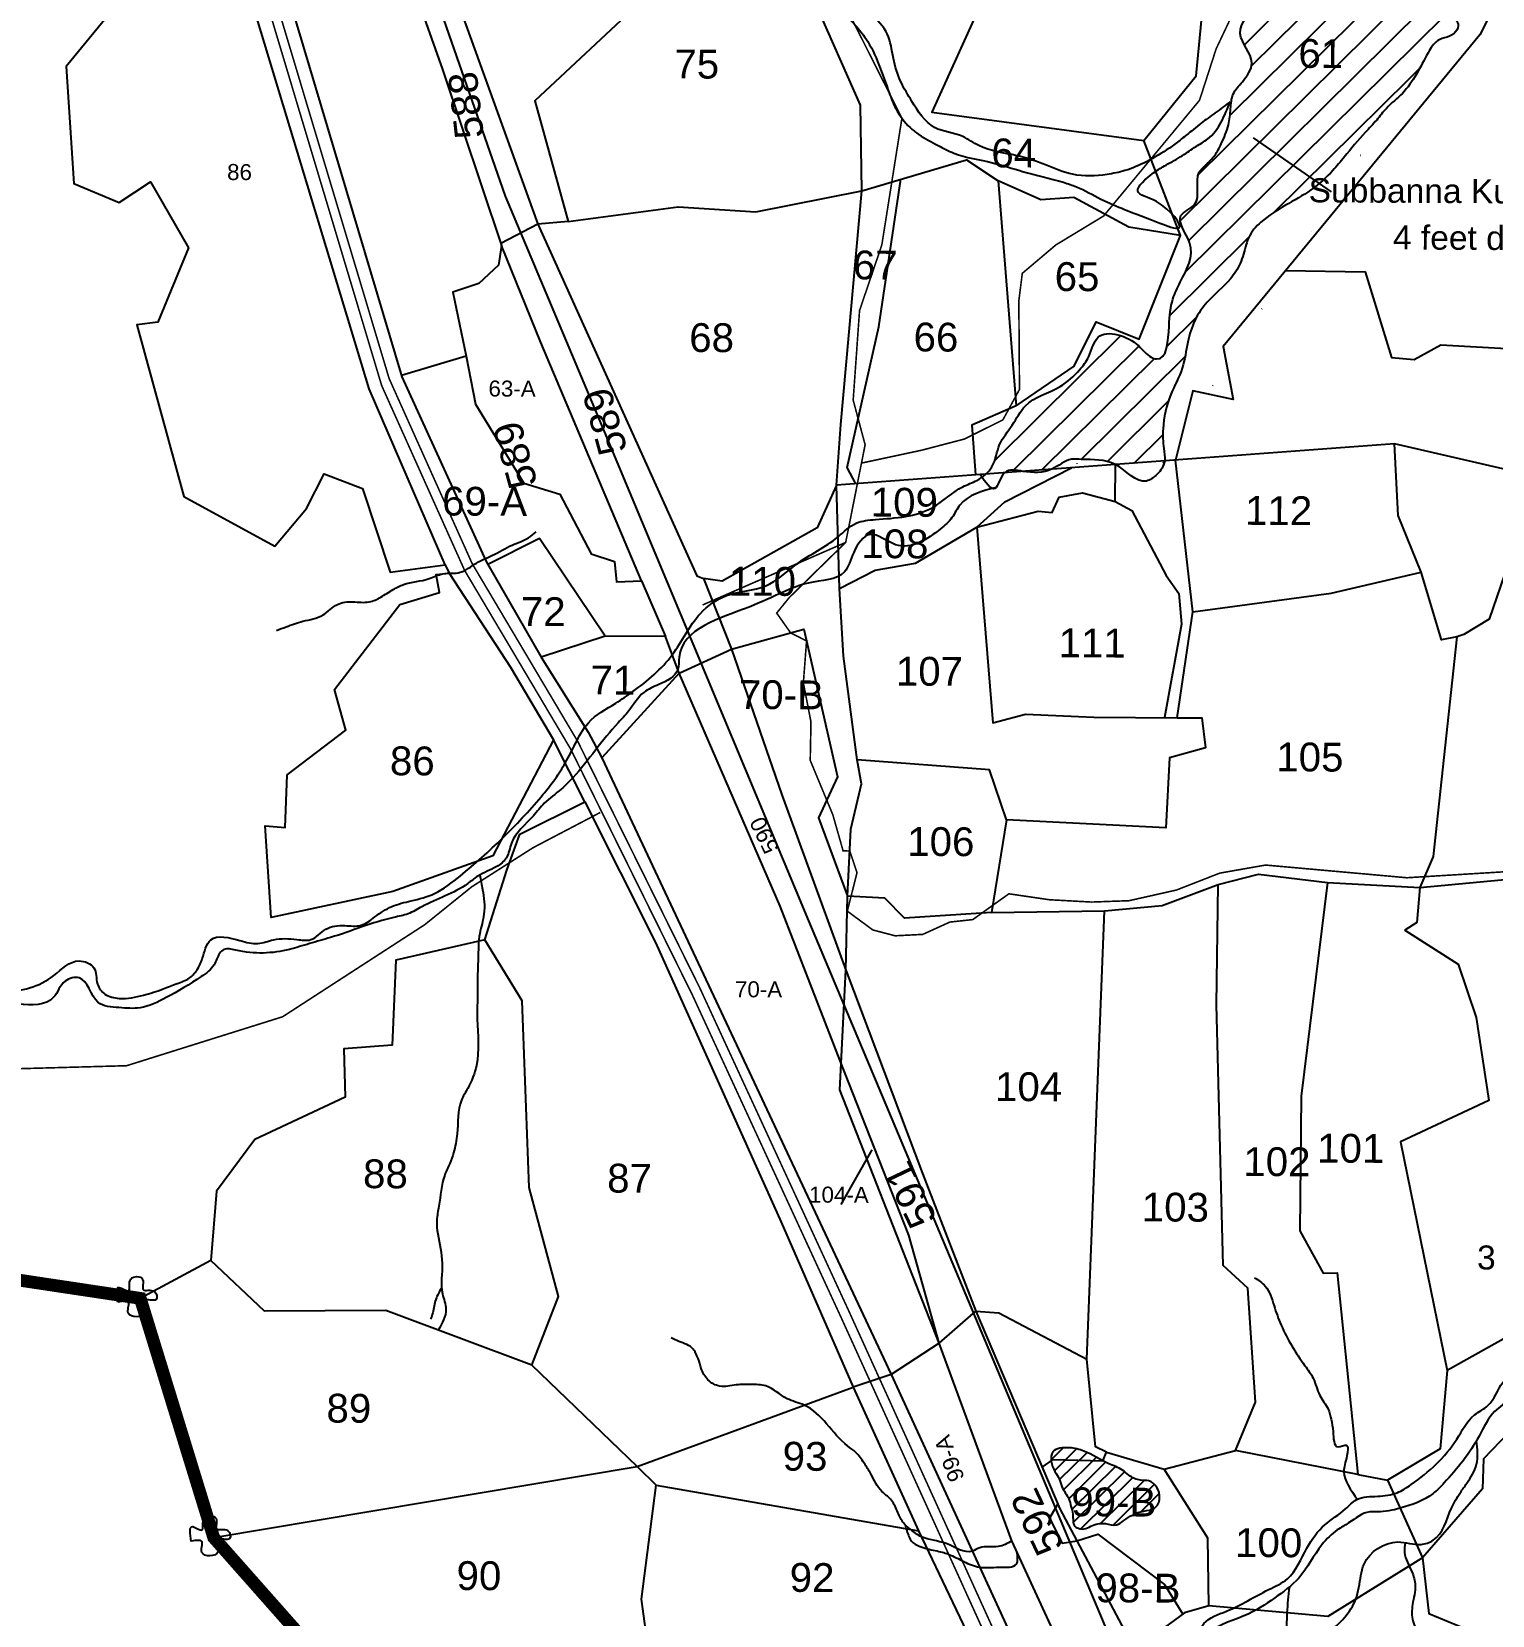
# Model space of a CAD drawing. Header units: feet. Extents: x 177753 to 186270, y 1578848 to 1588126.
# Drawn here: x 178521 to 179437, y 1584492 to 1585486 of the extents above; entities that cross this region are included whole.
import ezdxf
from ezdxf.enums import TextEntityAlignment as Align

# ---------------------------------------------------------------- set-up
doc = ezdxf.new("R2010")
doc.units = ezdxf.units.FT
doc.header["$LTSCALE"] = 15
doc.header["$MEASUREMENT"] = 0
doc.linetypes.add('HIDDEN2', pattern=[0.1875, 0.125, -0.0625])
for name, color, linetype in [('DIMENSION', 7, 'Continuous'), ('PLOT', 7, 'Continuous'), ('PLOT NO', 7, 'Continuous'), ('RAILWAY TRACK', 3, 'Continuous'), ('ROADS', 6, 'HIDDEN2'), ('TANKS-STREAM', 4, 'Continuous'), ('TEXT', 255, 'Continuous'), ('VILLAGE STONES', 240, 'Continuous')]:
    doc.layers.add(name, color=color, linetype=linetype)
doc.layers.add('VILLAGE BOUNDRY', color=5, linetype='HIDDEN2', lineweight=100)
doc.styles.get("Standard").update_dxf_attribs({"font": 'arial.ttf'})
doc.linetypes.add('TRACKS', pattern='A,0.15,[130,ltypeshp.shx,S=0.25,R=0,X=0,Y=0],0.15', length=0.3)

msp = doc.modelspace()

# ---------------------------------------------------------------- hatches: boundary and pattern name
at = {"layer": 'TANKS-STREAM', "lineweight": -2}
h = msp.add_hatch(dxfattribs=at)
h.set_pattern_fill('ANSI31', color=256, scale=100.4305020690505, angle=-0.315578513573805, style=0)
h.set_pattern_definition([(44.68442148642619, (-9532.345477348457, -5777.51938387864), (-8.827858870746647, 8.925644096475843), [])])
edge = h.paths.add_edge_path()
edge.add_spline(control_points=[(179332.0359350968, 1585532.721288641), (179326.3090231971, 1585537.89093378), (179313.042488872, 1585545.857509402), (179297.8122280755, 1585534.843768244), (179289.9986201061, 1585521.911816038), (179293.0108316957, 1585503.258769274), (179271.5605177242, 1585486.330816318), (179290.8915345124, 1585468.060605493), (179281.6051554695, 1585454.730816003), (179273.9025378982, 1585447.059428661), (179273.3016887501, 1585436.873600078), (179272.2324358732, 1585426.250165168), (179268.1582794567, 1585416.60817508), (179263.75686728, 1585407.984172409), (179258.5112620406, 1585402.632515978), (179249.089042064, 1585394.67050631), (179257.1227012397, 1585377.337415645), (179235.9794597908, 1585370.224557157), (179253.8911882249, 1585349.925102512), (179243.4908045265, 1585332.691739173), (179235.7146085323, 1585315.972787248), (179234.5531834621, 1585301.498139528), (179233.4355726968, 1585277.753132367), (179220.8584111283, 1585282.018377886), (179213.979229359, 1585293.007570695), (179189.1744320135, 1585301.22648859), (179185.5591291681, 1585282.071603064), (179177.5018704859, 1585271.82649821), (179164.8156921651, 1585260.02530205), (179144.9747843489, 1585255.315081383), (179136.8385797004, 1585238.31875355), (179126.9408103066, 1585227.222903003), (179125.7568562113, 1585214.720837507), (179121.2921702799, 1585209.367974492), (179119.8088892179, 1585208.003960433)], knot_values=[938.1886628120947, 938.1886628120947, 938.1886628120947, 938.1886628120947, 960.780877740048, 976.1600600382794, 988.6722296417377, 1004.453077288789, 1029.178562386837, 1048.876481954301, 1061.964279398323, 1071.686132267888, 1080.963110979081, 1090.975900325093, 1103.788699054621, 1111.85938223358, 1119.62986499328, 1126.292951630367, 1146.794900884274, 1157.572156035173, 1175.418501293757, 1200.894157716059, 1212.249909226865, 1229.392757099754, 1251.282505355592, 1254.838800855733, 1265.388143737127, 1291.284608570133, 1304.607577910974, 1314.755340583691, 1330.688676079127, 1355.624271762245, 1370.119626054394, 1384.689876027108, 1399.313651519868, 1405.231885924391, 1405.231885924391, 1405.231885924391, 1405.231885924391], degree=3, periodic=0)
edge.add_line((179119.8088892175, 1585208.003960432), (179131.4699803996, 1585208.867748136))
edge.add_spline(control_points=[(179131.4699803995, 1585208.867748136), (179134.2781498976, 1585211.415220611), (179138.7358612138, 1585210.385171023), (179142.9450932585, 1585209.717759616), (179142.945093259, 1585209.717759616)], knot_values=[1943.806019227565, 1943.806019227565, 1943.806019227565, 1943.806019227701, 1949.534633332543, 1955.263247437386, 1955.263247437386, 1955.263247437386, 1955.263247437386], degree=3, periodic=0)
edge.add_line((179142.9450932584, 1585209.717759616), (179161.0209663678, 1585211.056718096))
edge.add_spline(control_points=[(179161.0209663675, 1585211.056718096), (179165.2046418171, 1585213.014564376), (179170.7032080894, 1585218.108695991), (179184.8836487196, 1585216.587798072), (179194.3080529244, 1585217.608994196), (179201.030094753, 1585214.020368116)], knot_values=[1884.217443415065, 1884.217443415188, 1884.217443415188, 1884.217443415188, 1898.11898062404, 1904.133179185385, 1925.758318448262, 1925.758318448324, 1925.758318448324, 1925.758318448324], degree=3, periodic=0)
edge.add_line((179201.0300947526, 1585214.020368116), (179231.9004810694, 1585216.307071794))
edge.add_spline(control_points=[(179231.9004810694, 1585216.307071794), (179232.2630794314, 1585218.795768644), (179230.8059108644, 1585225.638442493), (179230.4107810746, 1585239.584377617), (179234.2771266531, 1585257.081703865), (179243.892860946, 1585273.703968532), (179245.8617421046, 1585290.237709509), (179250.1278621924, 1585304.706802912), (179259.6154772141, 1585318.264800024), (179271.8012155127, 1585327.599493336), (179280.0520929986, 1585340.246728447), (179282.1788013737, 1585349.578255375), (179285.2322080492, 1585358.954106565), (179297.7819723549, 1585372.966024006), (179319.38653283, 1585381.410169999), (179335.9962363309, 1585396.565481642), (179346.5157951686, 1585409.349740476), (179355.4292045322, 1585420.106993242), (179364.8461273647, 1585429.757481211), (179371.5209007443, 1585438.903593068), (179386.0775639942, 1585449.827067368), (179393.3927810157, 1585466.182327222), (179402.7932621234, 1585482.053707145), (179413.7970252563, 1585482.184131911), (179417.3187591297, 1585491.720282537), (179412.9527248362, 1585494.469050824), (179410.5675621931, 1585495.508549032)], knot_values=[1493.840635691945, 1493.840635691945, 1493.840635691945, 1493.840635692273, 1501.575845989373, 1513.865190125176, 1535.797732111775, 1553.895997752539, 1570.445652127328, 1584.987411129894, 1598.540597317977, 1619.055226503846, 1630.439350565905, 1642.751894211327, 1647.461936594705, 1659.747371544203, 1696.9459402559, 1715.266379603577, 1726.208435137146, 1746.41976015466, 1756.96805723135, 1766.437676152765, 1780.119014352568, 1810.193934038876, 1819.86678709863, 1832.143161835419, 1837.598412664152, 1844.791401210502, 1844.791401211408, 1844.791401211408, 1844.791401211408], degree=3, periodic=0)
edge.add_line((179410.5675621927, 1585495.508549032), (179402.1708522667, 1585497.893832493))
edge.add_spline(control_points=[(179402.1708522718, 1585497.893832492), (179397.5273918633, 1585498.960979476), (179392.7830688168, 1585500.437989887), (179388.1221802504, 1585501.884689068), (179388.1221802498, 1585501.884689068)], knot_values=[1470.607196625617, 1470.607196625617, 1470.607196625617, 1470.607196625992, 1477.878157000115, 1485.149117374239, 1485.149117374239, 1485.149117374239, 1485.149117374239], degree=3, periodic=0)
edge.add_line((179395.1530518197, 1585499.746928706), (179368.8178576759, 1585507.318447523))
edge.add_spline(control_points=[(179369.7466422474, 1585507.10469396), (179369.7466422468, 1585507.104693961), (179365.2996065501, 1585508.150334783), (179360.6687946493, 1585509.021458442), (179356.6197409695, 1585510.833699821)], knot_values=[1438.214267247397, 1438.214267247397, 1438.214267247397, 1438.214267247397, 1444.900380463529, 1451.58649367785, 1451.58649367785, 1451.58649367785, 1451.58649367785], degree=3, periodic=0)
edge.add_line((179356.6197409687, 1585510.833699821), (179354.2235536343, 1585511.514393339))
edge.add_line((179354.2235536343, 1585511.514393339), (179352.2235067168, 1585513.426035434))
edge.add_spline(control_points=[(179352.2235067156, 1585513.426035435), (179352.223506715, 1585513.426035435), (179350.5760422213, 1585514.706589576), (179349.1249281556, 1585516.294154602), (179347.6326453837, 1585517.813974386), (179347.6326453831, 1585517.813974387)], knot_values=[1426.714513198881, 1426.714513198881, 1426.714513198881, 1426.714513198881, 1429.876197974114, 1429.876197974114, 1433.037882747083, 1433.037882747083, 1433.037882747083, 1433.037882747083], degree=3, periodic=0)
edge.add_line((179347.632645382, 1585517.813974388), (179340.9110974233, 1585524.238420688))
edge.add_spline(control_points=[(179340.9110974517, 1585524.238420661), (179340.9110974403, 1585524.238420672), (179339.0089023594, 1585526.019381448), (179336.0307218783, 1585528.861321977), (179333.1625303285, 1585531.704318647), (179332.0359350972, 1585532.721288641), (179332.0359350968, 1585532.721288641)], knot_values=[1405.23188592439, 1405.23188592439, 1405.23188592439, 1405.23188592439, 1409.121965591676, 1413.012045212698, 1415.23420979712, 1417.456374381542, 1417.456374381542, 1417.456374381542, 1417.456374381542], degree=3, periodic=0)
edge.add_line((179337.3419274442, 1585527.622513904), (179331.7175458192, 1585533.001549736))
h = msp.add_hatch(dxfattribs=at)
h.set_pattern_fill('ANSI31', color=256, scale=50.21525103452525, angle=-0.315578513573805, style=0)
h.set_pattern_definition([(44.68442148642619, (-9532.345477348457, -5777.51938387864), (-4.413929435373324, 4.462822048237921), [])])
edge = h.paths.add_edge_path()
edge.add_spline(control_points=[(179178.2206283509, 1584546.38831318), (179179.2682758344, 1584546.185245312), (179181.8433270622, 1584545.686117343), (179186.8811627175, 1584548.870654806), (179193.8784220392, 1584550.472012241), (179201.3690750071, 1584547.370929315), (179206.5980477295, 1584551.692303736), (179211.8299548207, 1584555.247596774), (179218.4304488459, 1584557.673333323), (179226.2660640204, 1584558.041614957), (179230.6885895068, 1584567.317051053), (179224.7910502693, 1584577.311767687), (179215.735488919, 1584576.13660891), (179210.042056654, 1584579.1461678), (179204.4309186281, 1584584.198984317), (179194.104840937, 1584587.665977297), (179183.8166077049, 1584594.684352274), (179172.1910238242, 1584597.630777891), (179158.3893803598, 1584596.452384965), (179161.402338263, 1584583.55571884), (179166.1580762903, 1584577.86955907), (179167.2243873338, 1584571.241195642), (179171.8281740799, 1584566.470258775), (179173.0352616884, 1584560.181492718), (179174.91921244, 1584554.846820846), (179173.74675628, 1584548.025412194), (179177.5621424547, 1584546.647248708), (179178.7766457048, 1584546.208555492)], knot_values=[0, 0, 0, 0, 3.105035435951977, 7.631980639749674, 16.98094187284707, 24.03332980597382, 29.33650173419344, 35.76858709403604, 43.30693533316182, 50.39168785846281, 57.37285129894352, 70.16054038042655, 75.35859084782562, 83.38460327365924, 88.51358589296835, 97.95379989335837, 115.5258714020786, 124.7512976193522, 135.4517247550285, 147.8872601567329, 153.1104262188437, 158.2842364363134, 167.1755632369393, 172.0073869675431, 177.0557057847026, 184.7216557314676, 188.3013328621946, 188.3013328621946, 188.3013328621946, 188.3013328621946], degree=3, periodic=0)

# ---------------------------------------------------------------- linework, layer by layer
at = {"layer": 'PLOT', "lineweight": -2}
for points in [[(178556.194180448, 1585949.947847785), (178573.8787292061, 1585914.01608065), (178613.4387744753, 1585738.15117319), (178753.3140985139, 1585268.935683935), (178806.326917496, 1585153.213709589), (178840.7296771985, 1585093.098739125), (178870.1750359293, 1585046.019613047), (178878.7666139865, 1585030.01655612), (179060.3011908739, 1584642.983298804), (179036.4628285337, 1584635.175416704)], [(178620.6936150575, 1585950.070024313), (178671.4685544714, 1585830.675570627), (178712.3956798963, 1585720.745088411), (178771.7137661071, 1585550.342414715), (178838.7280089638, 1585364.784203531), (178815.5046153412, 1585352.749083009)], [(178546.8585248503, 1585915.395723846), (178593.373371402, 1585722.814288622), (178588.041509967, 1585638.472279942), (178596.9269000603, 1585582.601720706), (178608.0400274528, 1585580.607690098), (178612.2154125104, 1585548.371159368), (178542.7180442968, 1585463.665068643), (178547.5986067883, 1585390.398074036), (178575.9493533567, 1585378.329826489), (178595.6379781755, 1585391.311753507), (178619.4954668774, 1585349.925104297), (178600.3105699548, 1585303.264350101), (178587.1304534225, 1585301.609471999), (178616.538861907, 1585194.017157597), (178673.6982293151, 1585162.830905334), (178693.4886474879, 1585186.485866185), (178704.6625285986, 1585208.174795503), (178728.6407360419, 1585198.94936186), (178745.9525935753, 1585146.464941669), (178780.5738882796, 1585151.074721407), (178783.1227197952, 1585145.773515438)], [(179078.9637266138, 1585834.89774303), (179035.4038126847, 1585741.644525299), (179004.5181078765, 1585574.650960053), (179044.4045194155, 1585525.485096251), (179056.8157715325, 1585495.19784897), (179118.2729205597, 1585506.827223349), (179085.7565301154, 1585435.07435154), (179218.8726052422, 1585417.432461904), (179251.6445024893, 1585458.006686291), (179259.9866864959, 1585544.660333704), (179301.9180165313, 1585583.556730983), (179438.192868798, 1585699.622031768), (179492.9480907645, 1585751.049704135), (179510.1921444128, 1585642.775617044), (179429.6083663613, 1585483.611898675), (179268.5214156805, 1585288.164180106), (179274.90672992, 1585254.809745402), (179249.6711291986, 1585260.249556197), (179238.7955754154, 1585216.817821399)], [(178650.6940092325, 1585817.745200512), (178721.113808868, 1585624.845152448), (178778.7822521013, 1585461.880646119), (178815.9656720395, 1585351.37891416), (178814.0122956755, 1585339.059546426), (178801.6077540278, 1585327.654020381), (178785.2929256674, 1585322.092560549), (178793.7914673881, 1585281.985444819), (178753.0449039177, 1585269.838704357)], [(179026.0788017283, 1585201.060965498), (179028.7739814888, 1585239.164389151), (179041.9546048352, 1585385.734552927), (179041.1103813867, 1585439.532753597), (178983.8105567017, 1585569.404560339), (178995.9662424177, 1585616.322214095), (179035.4038126847, 1585741.644525299), (178867.9613015987, 1585694.254068014), (178838.9189458947, 1585645.860630238), (178867.3741834397, 1585588.687651386), (178888.5645452561, 1585565.997879775), (178902.8012001041, 1585596.584755065), (178995.9662424177, 1585616.322214095)], [(178780.5738882796, 1585151.074721407), (178732.8290448485, 1585261.512270461), (178665.0507916268, 1585485.268235058), (178593.373371402, 1585722.814288622)], [(178771.7137661071, 1585550.342414715), (178806.467931513, 1585549.737532034), (178828.3296395347, 1585588.255667725), (178888.5645452561, 1585565.997879775), (178899.2788037982, 1585532.846933878), (178893.828098057, 1585495.60472306), (178836.7824787869, 1585442.160914978), (178857.7573798434, 1585366.563460416), (178838.7280089638, 1585364.784203531)], [(179241.9091915519, 1585357.80973641), (179218.8726052422, 1585417.432461904)], [(179041.9546048352, 1585385.734552927), (179107.590786158, 1585405.209326959), (179127.4962580932, 1585391.983372311), (179138.7144963542, 1585250.839024699), (179110.9634948328, 1585238.730982859), (179113.2754280829, 1585207.519998571)], [(179038.2023512856, 1585201.959009503), (179032.622746923, 1585212.218011269), (179052.5916031478, 1585300.354701975), (179066.4317028245, 1585392.997101458)], [(179138.7144963542, 1585250.839024699), (179175.0354716925, 1585275.810526114), (179188.9174254698, 1585303.530884162), (179215.8302726275, 1585292.700896067), (179241.9091915519, 1585357.80973641), (179209.3853434928, 1585363.014631578), (179174.9825088611, 1585381.517536818), (179154.2484224429, 1585380.195403906), (179127.4962580932, 1585391.983372311)], [(178857.7573798434, 1585366.563460416), (178926.7052461545, 1585375.794714249), (178975.4690037061, 1585372.509116202), (179041.9546048352, 1585385.734552927)], [(178838.7280089638, 1585364.784203531), (178938.3706733615, 1585144.087583578), (178942.5463615493, 1585142.408017691)], [(178903.5978010933, 1585140.998409731), (178840.5638975215, 1585290.574055151), (178815.9656720395, 1585351.37891416)], [(179307.710156953, 1585335.712104025), (179357.7479240325, 1585334.978274237), (179374.1336559604, 1585281.204058434), (179388.4338599884, 1585279.876280086), (179405.1542783634, 1585289.22105593), (179457.4255991675, 1585286.260567973), (179492.932870554, 1585199.91473291)], [(178793.7914673881, 1585281.985444819), (178799.5064418776, 1585251.870988052), (178829.8668750382, 1585202.275446035), (178852.4789506124, 1585195.396100524), (178872.0823889047, 1585157.890158626), (178886.7623663927, 1585153.249784326), (178888.043859178, 1585140.408603364), (178903.5978010933, 1585140.998409731), (178918.699881893, 1585106.209642393)], [(179586.3813128615, 1584427.565794444), (179665.3760917675, 1584592.457522689), (179706.2641824264, 1584681.605479909), (179771.8364914629, 1584733.680525217), (179872.2954660021, 1584819.95157736), (179804.7373473748, 1584965.171478844), (179764.1711914561, 1585042.285011101), (179695.3155630274, 1585137.367979915), (179492.932870554, 1585199.91473291), (179375.9813877777, 1585226.979770734), (179026.0788017283, 1585201.060965498), (179013.8871351649, 1585174.337172353), (178954.3315258169, 1585140.797559673), (178942.5463615493, 1585142.408017691), (178960.2479206982, 1585098.102685276), (178991.7302149214, 1585006.656786633), (179031.9650542867, 1584896.739608162), (179079.9014258345, 1584769.137973464), (179113.4176306965, 1584682.751111202), (179166.1865380172, 1584558.68742667), (179213.7397633222, 1584469.078422289)], [(179249.6638668777, 1585121.550562742), (179336.2878689748, 1585133.391928328), (179392.8760278569, 1585146.489132882), (179378.4803349783, 1585182.092733748), (179375.9813877777, 1585226.979770734)], [(179114.0699680792, 1585174.612288998), (179152.5369987692, 1585184.825818043), (179161.4061802636, 1585183.890374292), (179165.748165179, 1585193.471225972), (179180.2578646431, 1585196.198874152), (179200.7874827102, 1585190.913995345), (179201.030094753, 1585214.020368116)], [(179114.0699680792, 1585174.612288998), (179131.6673559674, 1585190.571843208), (179173.5477760719, 1585211.984633333)], [(179239.7729479889, 1585055.147892895), (179249.6638668777, 1585121.550562742), (179238.7955754154, 1585216.817821399)], [(179090.5362107836, 1584662.611171608), (179047.1653850662, 1584773.031968745), (179028.0550563904, 1584821.686281662), (179031.9650542867, 1584896.739608162), (179033.0274447972, 1584943.148854393), (179035.0629353298, 1584985.153881659), (179041.6317744365, 1585013.578047754), (179039.0584795564, 1585028.78211356), (179030.4053882279, 1585093.836044423), (179027.9994072619, 1585136.236866208), (179026.0788017283, 1585201.060965498)], [(179200.7874827102, 1585190.913995345), (179211.2863058934, 1585185.093315043), (179232.8038111002, 1585144.339213409), (179240.7437223524, 1585133.152985598), (179242.4127037204, 1585113.934258805), (179231.7980266679, 1585055.215966959)], [(179027.9994072619, 1585136.236866208), (179050.240883806, 1585147.665160575), (179075.5238001704, 1585152.169028355), (179114.0699680792, 1585174.612288998), (179124.0498120248, 1585052.009332077), (179144.5432873938, 1585057.443344618), (179187.4268866686, 1585055.594719764), (179239.7729479889, 1585055.147892895), (179255.156516071, 1585055.016578497), (179257.4361881765, 1585036.349641093), (179234.8753670378, 1585029.976104441), (179232.6082987525, 1584985.968966968), (179132.6414351963, 1584991.127642125), (179122.0667597818, 1585022.420719594), (179039.0584795564, 1585028.78211356)], [(178880.9829829519, 1585106.417384803), (178839.6584608271, 1585167.581987774), (178807.3914303048, 1585151.35359265)], [(179447.3288108301, 1585151.789663874), (179435.5318944596, 1585117.070193237), (179419.5653813268, 1585107.356351921), (179415.1306595667, 1585105.94635488), (179405.6676962298, 1585103.966379593), (179392.8760278569, 1585146.489132882)], [(178868.2148303064, 1585002.356212497), (178848.5637497577, 1585041.231563039), (178810.5133262915, 1584968.498420902), (178747.7199626995, 1584946.052804997), (178671.4713853023, 1584929.769148361), (178667.518978411, 1584987.210995383), (178680.0838941334, 1584986.286823443), (178681.4630093205, 1585019.389851735), (178718.1161544546, 1585047.23153875), (178711.1668621306, 1585072.74624305), (178752.1523900137, 1585126.175485436), (178777.0424619271, 1585133.643907838), (178774.8196921775, 1585145.098259427), (178783.1227197952, 1585145.773515438), (178821.452679689, 1585086.917365262), (178848.5637497577, 1585041.231563039)], [(178927.3272543583, 1585083.091728335), (178960.2479206982, 1585098.102685276), (179005.55161244, 1585110.707078533), (179026.7141645222, 1585018.094167252), (179014.6945363164, 1584992.333105486), (179033.0274447972, 1584943.148854393)], [(178927.3272543583, 1585083.091728335), (178918.699881893, 1585106.209642393), (178880.9829829519, 1585106.417384803), (178840.7296771985, 1585093.098739125)], [(179415.1306595667, 1585105.94635488), (179400.2553905772, 1584968.048837791), (179391.9686658318, 1584948.638359596)], [(179090.5362107836, 1584662.611171608), (179071.3077167434, 1584730.408187763), (179028.3058455955, 1584839.868974997), (178990.7463646076, 1584936.887042401), (178927.3272543583, 1585083.091728335), (178878.7666139865, 1585030.01655612)], [(178805.4303332744, 1584915.82235024), (178819.1374069757, 1584959.498017216), (178827.2887600751, 1584982.082248931), (178868.2148303064, 1585002.356212497), (178912.4024753251, 1584914.010006784), (178991.2434562145, 1584738.69731912), (179036.4628285337, 1584635.175416704)], [(179132.6414351963, 1584991.127642125), (179123.1883899498, 1584932.921615343), (179068.7080084855, 1584929.3901205), (179056.2827694157, 1584941.941115933), (179033.0274447972, 1584943.148854393)], [(179595.9192344943, 1584975.463647801), (179569.5552536486, 1584698.647636235), (179490.9499746575, 1584683.067910302), (179491.5407013711, 1584670.908434458), (179460.7356393062, 1584660.564590694), (179456.5239767141, 1584672.086934877), (179409.14734584, 1584645.551373721)], [(179123.1883899498, 1584932.921615343), (179194.1605642692, 1584933.925390169), (179230.3903541171, 1584937.41583326), (179265.5337251485, 1584950.570045399), (179290.8479826699, 1584957.029160819), (179334.0319108077, 1584951.761522157), (179391.9686658318, 1584948.638359596), (179461.084607191, 1584955.013872414)], [(179195.4046422353, 1584594.345835604), (179231.6325670959, 1584583.586417264), (179276.3019269648, 1584595.304741447), (179288.9659397678, 1584625.752729496), (179284.0051885215, 1584697.303173096), (179268.5069314374, 1584711.424287733), (179264.3652937877, 1584874.93509117), (179265.5337251485, 1584950.570045399)], [(179334.0319108077, 1584951.761522157), (179317.5288242071, 1584817.618919592), (179316.6210430003, 1584733.093181953), (179331.3261963527, 1584706.540819004), (179340.103660087, 1584706.829699446), (179353.0333547236, 1584580.322732436), (179276.3019269648, 1584595.304741447)], [(179391.9686658318, 1584948.638359596), (179390.1540342814, 1584926.730803263), (179382.627894745, 1584921.885856886), (179416.0140602489, 1584900.607681456), (179427.2987435417, 1584866.957006118), (179435.203583963, 1584814.882416117), (179379.7696972142, 1584789.000207386), (179409.14734584, 1584645.551373721), (179404.6739200765, 1584596.368506303), (179371.7019533043, 1584576.793500439)], [(179113.4176306965, 1584682.751111202), (179127.8490980515, 1584681.749287061), (179182.981624907, 1584652.647125616), (179194.1605642692, 1584933.925390169)], [(178834.9879094556, 1584648.939634629), (178851.6701245132, 1584692.029481312), (178833.2133443323, 1584760.305864849), (178828.7753783677, 1584877.565740667), (178805.4303332744, 1584915.82235024), (178749.4834087947, 1584902.995469446), (178747.2964055474, 1584849.674537851), (178716.9722870248, 1584847.469942776), (178717.8924439534, 1584816.955712751), (178661.1396894129, 1584790.450964482), (178637.1330339903, 1584758.034599181), (178633.5350495215, 1584714.580016405)], [(178900.9411703847, 1584585.222111791), (178834.9879094556, 1584648.939634629), (178743.2136046207, 1584683.198049597), (178667.2423937747, 1584682.809330878), (178633.5350495215, 1584714.580016405), (178589.2345198884, 1584690.819088231)], [(179090.5362107836, 1584662.611171608), (179113.4176306965, 1584682.751111202)], [(179706.2641824264, 1584681.605479909), (179515.9243666467, 1584607.144930047), (179511.0512691871, 1584628.165585798), (179458.112375396, 1584617.37103846), (179431.8522620369, 1584590.125933385), (179431.2531508768, 1584571.262626525), (179393.6524846728, 1584528.07792272)], [(179191.3802326124, 1584427.3665149), (179166.6224868927, 1584472.34942108), (179136.0508250996, 1584538.631209631), (179090.5362107836, 1584662.611171608), (179060.3011908739, 1584642.983298804)], [(179155.0604069025, 1584584.84580081), (179161.9854267154, 1584589.649822468), (179193.1546385362, 1584588.945778956), (179195.4046422353, 1584594.345835604), (179188.4951255179, 1584597.5781533), (179182.981624907, 1584652.647125616)], [(179060.3011908739, 1584642.983298804), (179131.2047449177, 1584488.721695347), (179211.2654106126, 1584311.412761577), (179232.5341753008, 1584260.438847046), (179263.59050031, 1584209.373606751), (179345.8166480196, 1584114.423501433), (179373.6264265603, 1584084.128969927), (179360.0194272207, 1584060.88693472)], [(178900.9411703847, 1584585.222111791), (179036.4628285337, 1584635.175416704), (179077.4283235993, 1584544.927053684)], [(178635.3187531664, 1584540.730921966), (178900.9411703847, 1584585.222111791), (178912.8248918999, 1584573.654322695)], [(179259.6457231482, 1584497.830918733), (179259.0765791565, 1584540.337559767), (179231.6325670959, 1584583.586417264)], [(179360.0194272207, 1584060.88693472), (179240.2814874488, 1584204.863335112), (179209.8488771702, 1584250.714890095), (179158.9492802157, 1584367.767329021), (179150.7922035263, 1584387.827367896), (179107.6978144319, 1584384.167998456), (179106.2656221137, 1584343.099759449), (179015.6392168106, 1584290.394151876), (178964.1364566188, 1584298.764661309), (178921.8478003336, 1584368.815802099), (178903.74067926, 1584501.958041305), (178912.8248918999, 1584573.654322695), (179077.4283235993, 1584544.927053684), (179120.6190289247, 1584454.482629611), (179150.7922035263, 1584387.827367896)], [(179353.0333547236, 1584580.322732436), (179371.7019533043, 1584576.793500439), (179393.6524846728, 1584528.07792272), (179334.253462061, 1584491.098887564), (179259.6457231482, 1584497.830918733), (179244.2911969559, 1584493.539333862), (179213.0207388437, 1584470.43334758)], [(179164.8450801627, 1584561.841295349), (179159.6253037893, 1584552.889771055), (179167.6298010849, 1584537.163641023), (179176.837330995, 1584538.617138093), (179189.9241358591, 1584542.788848069), (179231.7663865332, 1584511.274663464), (179243.2103822952, 1584492.740711449)], [(179393.6524846728, 1584528.07792272), (179397.7181709653, 1584493.085229311), (179440.0963868996, 1584475.442962253), (179419.7228555837, 1584429.02386966), (179494.1877120674, 1584390.709997281), (179509.5681685085, 1584412.815662615), (179492.0549009976, 1584424.296767756), (179515.3323664848, 1584474.668082623), (179575.106512123, 1584456.200621581), (179596.1178354341, 1584483.678172959), (179616.4471819126, 1584490.324538473)]]:
    msp.add_lwpolyline(points, dxfattribs=at)
at = {"layer": 'PLOT NO', "lineweight": -2}
for points in [[(179336.6446917911, 1585385.03758421), (179287.5400650061, 1585418.973874327)], [(179028.8634625716, 1584749.646634234), (179048.3903676953, 1584784.106458908)]]:
    msp.add_lwpolyline(points, dxfattribs=at)
at = {"layer": 'RAILWAY TRACK', "color": 239, "linetype": 'TRACKS', "lineweight": -2, "ltscale": 4}
msp.add_lwpolyline([(179613.575324945, 1583851.935221949), (179446.651475331, 1584072.087871447), (179348.9992491138, 1584228.306970066), (179221.6394496246, 1584421.134439461), (179008.7265306556, 1584927.613559349), (178880.5608492379, 1585234.800126757), (178818.2825945512, 1585382.458042964), (178697.7315613014, 1585728.90069897), (178609.3770797038, 1585950.513497224), (178581.8307462229, 1586029.991043434), (178463.9111823066, 1586169.358400874), (178319.3427032768, 1586308.370922877)], dxfattribs=at)
at = {"layer": 'ROADS', "lineweight": -2, "ltscale": 10, "const_width": 1}
for points in [[(179611.1746280597, 1583822.464753404), (179516.9473999097, 1583937.318686445), (179386.6329156516, 1584052.845571218), (179323.662255798, 1584116.45386457), (179245.4172051394, 1584209.367904751), (179219.2362934262, 1584255.416707701), (179150.4205118652, 1584411.150982595), (179029.314112282, 1584677.958331164), (178935.699382256, 1584880.973815747), (178859.1745670519, 1585035.602663335), (178792.763893587, 1585147.515559916), (178740.7016905633, 1585263.556023706), (178665.4788026322, 1585514.477790827), (178617.8115481154, 1585675.318512137), (178558.4544085453, 1585910.801426378), (178519.2066675784, 1585996.734389659), (178490.1486756709, 1586053.195222099), (178433.5010250346, 1586136.064861213), (178302.9435250463, 1586264.982157354)], [(179615.8759945362, 1583826.800379787), (179521.6487663861, 1583941.654312828), (179391.3342821281, 1584057.181197601), (179328.3636222744, 1584120.789490953), (179250.1185716158, 1584213.703531134), (179223.9376599027, 1584259.752334084), (179155.1218783417, 1584415.486608977), (179034.0154787585, 1584682.293957547), (178940.4007487325, 1584885.30944213), (178863.8759335283, 1585039.938289718), (178797.4652600635, 1585151.851186299), (178745.4030570397, 1585267.891650089), (178670.1801691086, 1585518.81341721), (178622.5129145919, 1585679.65413852), (178563.1557750218, 1585915.137052761), (178523.9080340548, 1586001.070016043), (178494.8500421474, 1586057.530848482), (178438.202391511, 1586140.400487596), (178307.6448915227, 1586269.317783737)], [(179041.6936535563, 1585214.908567084), (179043.9809194123, 1585226.412054572), (179036.4938068143, 1585254.436229144), (179040.4826809909, 1585310.628753329), (179054.4450774631, 1585351.721405283), (179067.0637255323, 1585431.281455176), (178995.0234610485, 1585574.298613456)], [(178942.0780208171, 1585125.919442714), (179031.7982659201, 1585165.141082659), (179041.6936535563, 1585214.908567084), (179079.5871440153, 1585223.023523023), (179106.2864664647, 1585230.011015891), (179130.3948899223, 1585242.007023907), (179140.8162561492, 1585261.100581646), (179140.4085845001, 1585316.752519221), (179142.5920260375, 1585333.980923842), (179163.6061771437, 1585351.776454893), (179193.5864626375, 1585369.949039947), (179253.7465928325, 1585442.542059255), (179264.2239346249, 1585474.913799945), (179303.8543504119, 1585558.63623475)], [(179031.7982659201, 1585165.141082659), (178996.3978186888, 1585130.552712699), (178988.5082482151, 1585120.810516707), (178997.2430848373, 1585108.395479957), (179007.2445710048, 1585103.298245196), (179005.2447994423, 1585077.009014791), (179010.0073521847, 1585052.518612728), (179009.5479193245, 1585028.38316983), (179023.7455439975, 1584994.194605063), (179030.1513081587, 1584971.652290951), (179034.3986980034, 1584971.446469829), (179038.8909845627, 1584957.904224747), (179032.8129341225, 1584933.778214669), (179048.8144395253, 1584921.968803596), (179062.8335001493, 1584918.303506915), (179080.1426683761, 1584919.186717374), (179097.1630784921, 1584926.92152462), (179111.5373706942, 1584928.473293763), (179134.1547600915, 1584944.658137329), (179159.6008443227, 1584940.92990129), (179186.039055574, 1584939.479536117), (179209.5513734264, 1584940.32858), (179239.2993628514, 1584947.014694161), (179266.4569283548, 1584957.629353542), (179295.2164757563, 1584962.689970103), (179383.8933851183, 1584954.733397789), (179472.0768647585, 1584960.119062442)], [(178227.4862405978, 1584857.247580409), (178351.1792141333, 1584874.702508592), (178464.5071587352, 1584833.561226725), (178580.6661857787, 1584836.78266494), (178678.5541162748, 1584867.499510777), (178767.7075084211, 1584925.275879526), (178797.1925887125, 1584949.037853167), (178835.5652305249, 1584973.522592102), (178877.7873499129, 1584995.670891943)]]:
    msp.add_lwpolyline(points, dxfattribs=at)
at = {"layer": 'TANKS-STREAM', "lineweight": -2}
for points in [[(179272.0098113367, 1585440.989237298), (179262.433214173, 1585433.755956464), (179253.7026061089, 1585427.358747093), (179248.6306606641, 1585423.183195582), (179241.5876752956, 1585417.617379976), (179234.8281989166, 1585412.610434194), (179220.4756051308, 1585404.002338798), (179206.9813475907, 1585398.472014382), (179195.7479968696, 1585396.011819731), (179174.1506194401, 1585396.130776786), (179157.0733282988, 1585402.109703139), (179139.1530432568, 1585407.813014935), (179115.3456930401, 1585414.109225735), (179105.2790667575, 1585419.769322081), (179087.5606867569, 1585425.510357749), (179073.345368273, 1585441.842089358), (179066.4011635449, 1585454.210500316), (179061.7131433187, 1585468.808335929), (179057.8712037218, 1585484.242200471), (179047.5626496084, 1585496.90939978), (179038.9169312114, 1585505.924426212), (179031.1065809604, 1585513.813904679), (179014.6648770496, 1585536.475214004), (179009.1384934785, 1585551.638140676), (179007.1426665755, 1585545.764309939), (179012.393166449, 1585531.443591909), (179018.2309329489, 1585521.883558103), (179026.2754937462, 1585505.585856686), (179030.7184991815, 1585497.434667634), (179037.9680049108, 1585489.548278264), (179044.3744249782, 1585481.386274843), (179059.089150787, 1585447.183051413), (179063.2423815514, 1585437.352080242), (179072.1531796328, 1585425.53331081), (179077.7382142888, 1585421.018845608), (179089.7620815146, 1585414.227064119), (179099.552824331, 1585409.409218443), (179123.9227459562, 1585403.39012472), (179142.6860246675, 1585397.962385452), (179168.4537025561, 1585391.094903882), (179176.5723490073, 1585388.247903909), (179191.9573871286, 1585380.596920203), (179206.7876626556, 1585374.069896873), (179228.8998564146, 1585365.541171309), (179240.6632745119, 1585362.393838436), (179226.7300134145, 1585379.004232177), (179214.9851166149, 1585385.514219396), (179224.8653794229, 1585396.949273109), (179232.746820129, 1585401.95003918), (179242.8767280523, 1585407.779109918), (179251.6041576266, 1585413.615905423), (179258.923118454, 1585418.339511881), (179273.0770011561, 1585441.800973763)], [(178324.890298878, 1584913.487902116), (178353.7394318306, 1584906.507450983), (178359.2325127658, 1584902.541650796), (178365.781764897, 1584899.619570691), (178382.3114934738, 1584896.904829522), (178392.811339411, 1584896.059896484), (178407.2186112006, 1584889.421385112), (178458.9317911536, 1584885.463402261), (178484.1303386893, 1584883.225661449), (178503.0380115016, 1584883.121519126), (178519.8592618799, 1584885.652523079), (178535.1337819511, 1584893.439439168), (178550.9406765632, 1584902.535229148), (178560.1088171989, 1584898.286834124), (178562.4158617297, 1584888.041820308), (178567.1081673876, 1584881.719171214), (178576.0222660179, 1584879.046376477), (178591.2649946824, 1584881.061369174), (178603.6291957456, 1584884.928770496), (178612.3140021689, 1584888.291732043), (178619.9483260172, 1584891.660437555), (178624.7026775158, 1584896.61924885), (178628.1570231269, 1584903.946480028), (178633.4380252451, 1584915.73911533), (178651.8190119059, 1584915.375521132), (178663.1009394503, 1584913.476827085), (178672.8303560741, 1584915.784539603), (178687.5377280141, 1584915.965885113), (178696.2037485431, 1584915.918153194), (178705.693665646, 1584922.425082318), (178717.5239551959, 1584924.721223354), (178727.767052459, 1584924.92715782), (178736.4619742036, 1584930.126617522), (178747.002281889, 1584936.627761158), (178759.1024171551, 1584940.234222078), (178773.8343553714, 1584944.875724597), (178789.9140776519, 1584955.806565728), (178840.6863302213, 1585005.498530536), (178849.678553918, 1585016.993156872), (178855.8432349372, 1585026.830699055), (178862.1409273994, 1585038.701018617), (178870.3554048911, 1585052.036524631), (178887.4927431158, 1585064.273388687), (178898.3000983191, 1585071.56016196), (178923.0135681257, 1585094.650685364), (178940.6426658244, 1585120.557983936), (178956.9863621408, 1585131.749765973), (178981.7060939257, 1585137.910415335), (179000.9514386771, 1585151.447516826), (179027.0391044951, 1585168.648915853), (179038.3846039967, 1585177.21569638), (179050.4774223713, 1585179.510391422), (179086.3825649453, 1585187.10785271), (179105.3624906809, 1585200.121668423), (179114.0501870638, 1585204.009319713), (179123.5516646993, 1585212.615133891), (179128.3551480561, 1585226.494133115), (179136.3013163412, 1585238.781621581), (179144.5085684712, 1585250.805319184), (179166.3728019586, 1585263.016147784), (179178.5104172521, 1585273.443996144), (179184.3340367572, 1585281.807672883), (179190.1778871364, 1585293.844387959), (179215.6217145748, 1585288.456894083), (179223.4609485705, 1585281.329811378), (179226.8690522829, 1585280.261544368), (179234.6385616882, 1585300.826813134), (179237.0959842088, 1585317.867178429), (179241.6180613168, 1585328.336972714), (179247.532719408, 1585353.229258929), (179242.1118913961, 1585370.313017153), (179250.5528628964, 1585377.088076636), (179253.6082553299, 1585397.450329664), (179258.0999862426, 1585402.410587458), (179263.3839138524, 1585408.153540369), (179267.362055887, 1585415.215575708), (179271.8928033366, 1585427.259523277), (179273.2607267452, 1585437.221942761), (179274.8869355689, 1585446.395839105), (179280.707664883, 1585454.234784074), (179286.5499785212, 1585466.009154785), (179279.2982150606, 1585484.414803871), (179289.9628454164, 1585506.840020669), (179291.8878014034, 1585522.571470548), (179297.9884002253, 1585533.55727609), (179311.1634923501, 1585541.618108531), (179332.0359350979, 1585532.721288641), (179335.2625848718, 1585529.637261221), (179340.9110974178, 1585524.238420694), (179347.632645385, 1585517.813974385), (179352.2235067138, 1585513.426035437), (179369.7466422456, 1585507.104693961), (179388.1221802515, 1585501.884689068), (179402.1708522715, 1585497.893832492), (179410.5675621938, 1585495.508549031), (179415.9285861278, 1585490.666551391), (179414.3240531579, 1585485.428038255), (179403.2641929215, 1585479.979251663), (179397.1823797625, 1585472.404097558), (179381.0098769458, 1585446.894187731), (179370.9788229678, 1585437.504189908), (179364.89845502, 1585430.191422703), (179357.764714306, 1585422.359667692), (179344.5491606645, 1585406.952800605), (179337.4125299911, 1585398.596355852), (179323.6890758609, 1585386.340688329), (179292.2783570688, 1585366.1159533), (179284.6092598618, 1585356.450593132), (179283.0090620627, 1585351.999156637), (179279.2676213506, 1585340.213214444), (179273.1741561293, 1585330.53921782), (179258.6499262587, 1585315.926617333), (179250.9721589416, 1585304.68714591), (179246.4312959392, 1585290.806658158), (179242.9278182384, 1585274.559197022), (179235.7146726721, 1585257.875551861), (179230.8692825873, 1585236.388131091), (179231.3266060067, 1585224.054356698), (179231.9004810694, 1585216.307071794), (179227.0352665481, 1585207.811235057), (179220.4469978801, 1585203.649625387), (179201.030094753, 1585214.020368116), (179179.5541786426, 1585217.255611436), (179173.5141804503, 1585217.288879383), (179161.0209663674, 1585211.056718096), (179142.9450932576, 1585209.717759616), (179131.4699803995, 1585208.867748135), (179125.3546749533, 1585198.926037371), (179116.0996920172, 1585207.729204075)], [(179126.2015694681, 1585199.674429585), (179103.5005567872, 1585188.551706925), (179098.4676892308, 1585180.708422461), (179091.3382839191, 1585173.663786121), (179063.0898617079, 1585163.721650841), (179047.1056049455, 1585170.106495321), (179036.8018150602, 1585158.881445843), (179030.9565197013, 1585146.582385895), (179008.3334174329, 1585139.623087905), (178992.5452167224, 1585133.937949867), (178971.2221201101, 1585124.610189965), (178927.3450269256, 1585093.230234529), (178926.5008459753, 1585085.306172889), (178914.6445073734, 1585075.983976797), (178905.163260612, 1585071.051200957), (178895.6444425249, 1585059.297122241), (178889.0388331738, 1585051.987206003), (178860.5745280366, 1585017.470873915), (178853.288574557, 1585010.333586148), (178842.7352615907, 1585001.471254617), (178835.8641414627, 1584993.638053107), (178822.1132313281, 1584976.397580863), (178818.9113905186, 1584967.232320974), (178812.8410461309, 1584961.756052429), (178800.990525707, 1584955.786873056), (178794.6619876653, 1584951.099127145), (178765.9569804767, 1584936.564675556), (178757.2663939028, 1584932.152292497), (178748.3248390368, 1584929.840240484), (178708.6047016002, 1584917.211629639), (178695.4406558971, 1584913.422144723), (178682.7928337408, 1584909.758555138), (178649.159447149, 1584909.300154536), (178641.6882660305, 1584909.727521333), (178637.2747867725, 1584903.830104319), (178635.5791239563, 1584900.1061909), (178627.4204363672, 1584892.684622405), (178605.5132333832, 1584879.486487689), (178589.2426542979, 1584873.139466256), (178575.842305848, 1584873.213274569), (178562.7180575979, 1584876.632599185), (178550.9474595556, 1584891.887920361), (178542.1743875339, 1584889.87650741), (178534.9027312533, 1584879.746667424), (178512.890367285, 1584875.611842875), (178490.755760151, 1584880.754356559), (178439.9895792227, 1584881.162712288), (178429.5746575525, 1584885.007808609)], [(178674.6470881184, 1585109.908709472), (178680.77335766, 1585112.197620735), (178691.2975577657, 1585115.666597844), (178703.8911095715, 1585119.640365304), (178712.8824850577, 1585126.214657635), (178722.6217613618, 1585127.881459789), (178732.9543711751, 1585127.824548396), (178740.1773049126, 1585130.75767779), (178747.8676697663, 1585135.618658411), (178754.342599274, 1585138.679835308), (178770.5743262366, 1585142.444446833), (178779.1322888322, 1585145.448987734), (178789.9897105193, 1585146.380286981), (178800.2587926161, 1585152.213092163), (178810.250520791, 1585157.097634825), (178822.5321987867, 1585163.413427951), (178832.7508711734, 1585168.068765842), (178837.5921385755, 1585171.719965542)], [(178802.1736238046, 1584956.493091268), (178804.0104526766, 1584947.335356431), (178804.8880332083, 1584931.948753665), (178802.2549531417, 1584919.78599987), (178801.2044957569, 1584903.769097317), (178800.8166290013, 1584891.593977022), (178800.7513245741, 1584879.737560741), (178800.6754300333, 1584865.958444875), (178800.1789302401, 1584836.942569277), (178794.6468712123, 1584822.552628362), (178790.7573525913, 1584815.203626696), (178788.0748529206, 1584794.068442955), (178785.7643349509, 1584782.224351145), (178783.4820570525, 1584775.507416199), (178780.2340408262, 1584768.154839146), (178776.5981580758, 1584748.627183828), (178775.2657332194, 1584739.661820597), (178775.8613462793, 1584731.326757154), (178778.6354647662, 1584712.867342218), (178778.8503626761, 1584693.638915669), (178781.0426263451, 1584684.013219361), (178776.1489466515, 1584670.903621255)], [(178780.9563637534, 1584379.795119653), (178785.6570286378, 1584383.820104312), (178791.289858019, 1584387.216688065), (178797.86009299, 1584390.91976296), (178804.7490890128, 1584395.867447216), (178809.1411981276, 1584400.51731392), (178820.089903889, 1584406.377474392), (178839.1784401549, 1584417.801654167), (178853.235720211, 1584421.775061123), (178867.9269987247, 1584427.614607729), (178877.6521464216, 1584437.843953378), (178888.9332515592, 1584447.441504337), (178902.9904398541, 1584451.414911798), (178935.0959684416, 1584447.81046744), (178947.8643815177, 1584444.312488721), (178960.0125262219, 1584441.441150971), (178974.9779438772, 1584440.423927528), (178995.6524587364, 1584432.276139094), (179000.9493646324, 1584431.312169232), (179010.9126103145, 1584428.14125349), (179039.5889950417, 1584424.867266905), (179052.0370225376, 1584419.813075488), (179056.0778535532, 1584417.298004618), (179060.7389529407, 1584414.156292779), (179064.7540403062, 1584406.967305527), (179070.326801402, 1584399.458126418), (179075.5859498519, 1584391.639062384), (179082.0892513789, 1584383.189963091), (179084.560303107, 1584378.813906794), (179096.0863713883, 1584376.257607688), (179107.4081824682, 1584375.862776762), (179113.5452436038, 1584374.915038163), (179117.608293929, 1584376.450678519), (179126.0360851905, 1584377.65066586), (179135.7080292976, 1584378.220575913), (179141.3322776936, 1584380.059229568), (179152.1605291028, 1584384.462355489), (179165.5636883579, 1584391.226480163), (179178.1508616921, 1584398.190114781), (179185.8326854475, 1584403.651875341), (179192.4382362578, 1584408.202211679), (179199.2993263513, 1584415.197160698), (179204.7504515392, 1584420.824338387), (179211.6671703172, 1584426.290313099), (179235.2820117335, 1584435.507274762), (179248.7896963228, 1584442.2922471), (179257.4497078184, 1584447.101269927), (179253.1196474802, 1584466.695119244), (179252.0981103776, 1584475.721320412), (179256.4436222375, 1584486.70552876), (179270.7191157943, 1584494.577216481), (179297.1152142561, 1584508.039080247), (179308.9364406726, 1584514.854069629), (179321.1684015114, 1584534.164071687), (179332.4204352525, 1584548.779606374), (179345.3296318692, 1584558.646388139), (179352.4018428698, 1584564.570182544), (179365.5742085231, 1584566.638104564), (179377.6761959708, 1584568.864828217), (179386.5806134599, 1584574.014042695), (179415.1215840325, 1584602.400004832), (179426.2239285293, 1584617.627946187), (179434.673383546, 1584623.544154815), (179444.1244923012, 1584638.082774389), (179456.4199575283, 1584647.647166469), (179473.9082700453, 1584655.348252121), (179486.1826832924, 1584661.090529084), (179503.9366908984, 1584661.451375183), (179515.5568606838, 1584659.55270948), (179529.4909628587, 1584661.004853712), (179543.9069746887, 1584666.582428824), (179579.580714498, 1584686.61320869), (179591.3684293322, 1584692.908510472), (179613.4479072854, 1584700.614906285), (179629.4289914639, 1584712.513532886), (179641.2463478285, 1584724.190434955), (179670.9807100926, 1584743.596659482), (179682.2235463759, 1584739.865367571), (179684.9020087993, 1584737.159711971), (179684.6275485894, 1584731.77950216), (179660.7991238162, 1584717.722469606), (179645.0695954601, 1584707.045621829), (179633.2603230651, 1584696.836413646), (179611.1324325926, 1584680.323769954), (179598.1204396811, 1584674.035211422), (179577.0177260834, 1584665.834161493), (179560.4738450771, 1584657.466023599), (179533.7787272196, 1584656.389936352), (179510.7522179711, 1584654.55975241), (179506.8723820895, 1584661.430624276)], [(179288.2260404367, 1584703.765214903), (179295.0414476288, 1584698.517858258), (179300.5138400726, 1584686.114388885), (179305.0102184286, 1584674.041903698), (179319.862187846, 1584648.56226973), (179325.0336604456, 1584640.719058881), (179329.211276719, 1584629.950804879), (179334.3792540947, 1584621.456354536), (179336.2988175017, 1584614.933530471), (179337.5594272881, 1584607.111860419), (179340.7665013655, 1584597.651385538), (179345.9864878267, 1584598.599501272), (179346.2765554171, 1584592.085610342), (179344.3123008888, 1584582.025540672), (179352.7603778751, 1584564.753256751)], [(178778.3267109739, 1584697.445697914), (178774.6612266255, 1584690.136996047), (178772.6908291808, 1584681.816066035), (178771.3849707908, 1584677.657346189)], [(179136.0508250996, 1584538.631209631), (179127.4639494231, 1584535.076943279), (179115.8887524838, 1584534.294839956), (179111.2399803331, 1584532.158115975), (179094.7371797076, 1584536.948917978), (179079.1891564125, 1584541.239743915), (179072.5827725501, 1584545.772719215), (179067.7181284136, 1584550.349455277), (179064.0882464449, 1584557.418215834), (179059.8954943542, 1584564.772057603), (179054.5600112127, 1584569.594617032), (179047.5653311253, 1584580.629265823), (179043.3694730922, 1584587.419204815), (179038.0447686411, 1584594.215361425), (179032.9867924254, 1584598.190533552), (179005.7027777445, 1584623.837257053), (178994.9954453221, 1584627.854587844), (178981.7751193609, 1584635.822030801), (178972.1847671297, 1584636.720712695), (178963.1525346925, 1584636.48852276), (178952.7061841712, 1584635.700201819), (178945.3905151197, 1584639.687809183), (178941.1962099421, 1584646.759678548), (178939.2549390336, 1584652.973321556), (178937.5818574546, 1584656.64791096), (178936.1832686201, 1584658.911209779), (178927.17898874, 1584663.75397672), (178922.3938608835, 1584666.035970423)], [(179514.5445448752, 1584652.795859965), (179510.8337082218, 1584654.484667544), (179496.3075980429, 1584654.883970601), (179457.2582372469, 1584633.572039955), (179449.3907783737, 1584627.744377767), (179438.8178183648, 1584619.729988683), (179429.1838972114, 1584604.371651308), (179407.1723216134, 1584574.972984642), (179400.2801880449, 1584568.406060199), (179379.6663775293, 1584559.117776748), (179365.4471929733, 1584556.855926883), (179360.5501724254, 1584556.882899377), (179347.2893185023, 1584549.861821336), (179340.1644920929, 1584545.497807184), (179330.5642545704, 1584536.254938055), (179316.0023240489, 1584515.297364244), (179300.9979126962, 1584502.904126061), (179281.5915997688, 1584491.513639571), (179259.6189162436, 1584478.722424141), (179263.6815933959, 1584460.597785966), (179265.0914075548, 1584449.826535723), (179258.1763693672, 1584439.101138265), (179246.6187443242, 1584430.113666372), (179236.550334548, 1584424.787359015), (179221.8244255057, 1584418.5081986), (179196.7731619377, 1584404.702559462), (179181.5265347236, 1584392.799929546), (179149.4894963295, 1584371.803312199), (179139.1385421422, 1584359.629059117), (179133.4221823705, 1584344.24914405), (179115.7405641229, 1584334.806170616), (179102.3827018704, 1584310.172639855), (179090.8344163255, 1584302.897470996), (179078.5355061084, 1584292.690959708), (179070.4231365631, 1584286.864646473), (179062.0606504778, 1584280.06120458), (179044.0213413805, 1584266.82062452), (179033.2089518508, 1584259.786060484), (179022.8620397641, 1584248.34567536), (179007.3705934077, 1584236.444351863), (178999.2542737545, 1584229.884212194), (178988.9275717075, 1584222.113082799), (178980.5569096598, 1584213.841905497), (178973.1495390709, 1584202.629987649), (178963.8102883986, 1584196.321157843), (178949.7973705211, 1584186.124087206)], [(179299.1651874909, 1584418.055505582), (179316.2577153033, 1584433.214196808), (179318.2517355746, 1584448.889492141), (179319.6295994956, 1584459.290526609), (179334.8841929485, 1584480.853009405), (179344.7694961085, 1584490.620821371), (179351.7894345212, 1584502.015958478), (179355.0386850845, 1584516.805762749), (179356.9865892993, 1584524.125067639), (179378.1929669178, 1584537.935324258), (179392.7116097545, 1584536.389341276), (179400.3562720335, 1584538.986062245), (179411.8064116036, 1584559.113866045), (179417.4363803642, 1584568.905116136), (179421.4304683316, 1584574.747135597), (179427.5120114208, 1584586.588277654), (179427.4799349673, 1584601.375799711)], [(179178.2206283509, 1584546.38831318), (179181.3121217948, 1584546.098635178), (179185.5062194249, 1584547.802389253), (179194.7036888466, 1584549.478585058), (179201.7038673321, 1584548.622035742), (179206.2673962192, 1584551.323486574), (179211.6541241808, 1584554.838438059), (179218.7638515483, 1584557.344125776), (179225.5970852025, 1584559.215124486), (179228.7439518772, 1584565.446807494), (179221.9807084431, 1584576.299619585), (179216.7974683464, 1584576.691730235), (179209.446380133, 1584579.91327917), (179205.3698405823, 1584583.025880654), (179196.8406391996, 1584587.07191132), (179181.1459077253, 1584594.974638764), (179172.1509249609, 1584597.023729772), (179161.7658310141, 1584594.445171143), (179163.0622406556, 1584582.077395968), (179165.766873819, 1584577.609015595), (179167.377320952, 1584572.692230853), (179171.7841472135, 1584564.969823548), (179173.1231066707, 1584560.327226416), (179174.2786934807, 1584555.412947017), (179175.6017258415, 1584547.862028268), (179178.7766457048, 1584546.208555492)], [(179069.1785451416, 1584548.706109551), (179071.4587489095, 1584541.327695537), (179073.1043596543, 1584538.413416569), (179077.9339651374, 1584535.343320822), (179088.0268656698, 1584532.520878278), (179096.3228261247, 1584530.261703464), (179105.8519508618, 1584525.643975762), (179115.8269393186, 1584522.17848015), (179128.1261964451, 1584522.062747255), (179138.9381037795, 1584524.078313496), (179139.1958215978, 1584531.812607676)], [(179382.8325660164, 1584537.501742564), (179382.4186737612, 1584531.316620226), (179386.8972198984, 1584519.321989223), (179389.1228985813, 1584510.84820009), (179387.4033064632, 1584498.681339524), (179387.5530268534, 1584488.361625801), (179399.6572163485, 1584471.678843124), (179406.0107581491, 1584462.563170334), (179407.7573084922, 1584442.122098801), (179408.9329810635, 1584430.558438926), (179415.443155033, 1584412.361267583), (179418.617885859, 1584387.03249143), (179419.1671667162, 1584374.234028444), (179418.8764058407, 1584358.96364385), (179419.4563768919, 1584351.737172414), (179421.2358911541, 1584337.280901038)], [(179310.1092730839, 1584509.703186854), (179308.6391124054, 1584493.410130376), (179308.2744888944, 1584485.588016608), (179307.6945663705, 1584478.562071528), (179307.3763134141, 1584469.912569663), (179304.8991862844, 1584462.356397117), (179304.5928454986, 1584455.86962232), (179305.0759810005, 1584445.323294382), (179305.0223757701, 1584435.590938513), (179303.0895259511, 1584428.572445275), (179298.697417258, 1584417.241870095), (179282.65621883, 1584403.542326142), (179265.4670623379, 1584394.875923151), (179259.5625658984, 1584403.549780406), (179250.4566625567, 1584411.859304888), (179242.1055626531, 1584427.53812814)]]:
    msp.add_spline(points, degree=3, dxfattribs=at)
at = {"layer": 'VILLAGE BOUNDRY', "lineweight": -2, "ltscale": 15, "const_width": 8}
msp.add_lwpolyline([(179233.7867615296, 1583865.622893519), (178989.7026219243, 1584139.468818874), (178810.8912907944, 1584342.008186261), (178749.0634224389, 1584412.059229121), (178635.3187531664, 1584540.730921966), (178589.2345198884, 1584690.819088231), (178299.873204969, 1584734.331365285), (178216.6304128299, 1584869.895324804), (178091.2628207637, 1585053.431103004), (178068.2712070901, 1585088.620518054), (177974.2104298289, 1585213.188904044)], dxfattribs=at)
at = {"layer": 'VILLAGE STONES', "lineweight": -2}
for points in [[(178575.1882779346, 1584688.330882649), (178576.0457020311, 1584697.664634579), (178581.8375001081, 1584695.539606859), (178583.3291244001, 1584702.937770786), (178590.7435439954, 1584702.735932728), (178591.0304515532, 1584696.294036237), (178598.1171709347, 1584695.127939649), (178599.218049504, 1584690.13062298), (178591.9622006691, 1584689.848555899), (178592.0790920228, 1584681.797500743), (178581.7603489033, 1584681.532335996), (178581.9578556182, 1584688.132564244), (178575.1345374954, 1584688.492563697)], [(178621.2725112126, 1584538.242716384), (178622.1299353092, 1584547.576468315), (178627.9217333861, 1584545.451440594), (178629.4133576782, 1584552.849604521), (178636.8277772735, 1584552.647766463), (178637.1146848313, 1584546.205869972), (178644.2014042127, 1584545.039773384), (178645.302282782, 1584540.042456715), (178638.0464339472, 1584539.760389634), (178638.1633253008, 1584531.709334478), (178627.8445821814, 1584531.444169731), (178628.0420888963, 1584538.044397979), (178621.2187707734, 1584538.404397432)]]:
    msp.add_spline(points, degree=3, dxfattribs=at)

# ---------------------------------------------------------------- texts
at = {"layer": 'DIMENSION', "lineweight": -2}
for s, rotation, p in [('61', 359.6844214864118, (179329.8396823001, 1585471.91402738)), ('75', 359.6844214864118, (178938.3767098089, 1585465.288128943)), ('588', 96.33587512381978, (178793.5381312817, 1585439.42807514)), ('64', 359.6844214864118, (179137.2188812699, 1585409.486216811)), ('67', 359.6844214864118, (179050.4013333027, 1585339.179785057)), ('65', 359.6844214864118, (179176.9444502529, 1585331.902410923)), ('68', 359.6844214864118, (178947.7032960096, 1585293.631318796)), ('66', 359.6844214864118, (179088.4293453421, 1585293.980937717)), ('589', 105.3024540698816, (178880.6954464399, 1585240.968793438)), ('589', 105.3024540698816, (178824.3689324432, 1585219.88590672)), ('69-A', 359.6844214864118, (178805.287886685, 1585190.940155235)), ('109', 359.6844214864118, (179068.5891802204, 1585190.343752118)), ('112', 359.6844214864118, (179303.4178675725, 1585185.11903027)), ('108', 359.6844214864118, (179062.6437844333, 1585164.252512129)), ('110', 359.6844214864118, (178979.5474637788, 1585140.714080334)), ('72', 359.6844214864118, (178842.0555381079, 1585121.737039696)), ('111', 359.6844214864118, (179186.4164553611, 1585102.046225103)), ('107', 359.6844214864118, (179084.3562382617, 1585084.264809769)), ('71', 359.6844214864118, (178885.7247558623, 1585078.756579994)), ('70-B', 359.6844214864118, (178991.5008806405, 1585069.567941232)), ('105', 359.6844214864118, (179323.0075838984, 1585030.483549293)), ('86', 359.6844214864118, (178759.9353405607, 1585028.047389654)), ('106', 359.6844214864118, (179091.4730411182, 1584977.413964632)), ('104', 359.6844214864118, (179146.5708033679, 1584823.605713646)), ('101', 359.6844214864118, (179348.6240750666, 1584784.96442514)), ('102', 359.6844214864118, (179302.3455174083, 1584776.558907272)), ('88', 359.6844214864118, (178743.0767503566, 1584768.949057603)), ('87', 359.6844214864118, (178896.205884777, 1584766.181066333)), ('591', 115.5185303987605, (179072.197222307, 1584755.745937232)), ('103', 359.6844214864118, (179238.6191235329, 1584748.041892515)), ('89', 359.6844214864118, (178720.1136008937, 1584621.848693994)), ('93', 359.6844214864118, (179006.3207430305, 1584591.696082419)), ('592', 115.5185303987605, (179151.8238132405, 1584550.389492596)), ('99-B', 359.6844214864118, (179200.0151141157, 1584563.046158432)), ('100', 359.6844214864118, (179297.1547517598, 1584537.492191657)), ('90', 359.6844214864118, (178801.7157344153, 1584516.80392736)), ('92', 359.6844214864118, (179010.7176754201, 1584515.652757249)), ('98-B', 359.6844214864118, (179215.128603095, 1584509.075970848))]:
    msp.add_text(s, height=18.07749037242909, rotation=rotation, dxfattribs=at).set_placement(p, align=Align.MIDDLE_CENTER)
at = {"layer": 'TEXT', "lineweight": -2}
for s, height, rotation, p in [('86', 10.04305020690505, 359.6844214864118, (178643.7014692499, 1585392.546546791)), ('Subbanna Kunta', 15.06457531035758, 359.6844214864118, (179322.2006895947, 1585378.592629795)), ('4 feet deep', 15.06457531035758, 359.6844214864118, (179375.0649163056, 1585348.996108219)), ('63-A', 10.04305020690505, 359.6844214864118, (178807.674051678, 1585256.695965718)), ('590', 10.04305020690505, 116.0844792151138, (178990.3827345087, 1584973.064167559)), ('70-A', 10.04305020690505, 359.6844214864118, (178962.3014302608, 1584879.77183538)), ('3 feet deep', 15.06457531035758, 359.6844214864118, (179427.8230188531, 1584708.951275391)), ('99-A', 10.04305020690505, 109.5424057437225, (179106.4766169788, 1584577.947921471))]:
    msp.add_text(s, height=height, rotation=rotation, dxfattribs=at).set_placement(p)
msp.add_text('104-A', height=10.04305020690505, rotation=359.6844214864118, dxfattribs=at).set_placement((179027.545797208, 1584755.841132461), align=Align.MIDDLE_CENTER)

doc.saveas('drawing.dxf')
